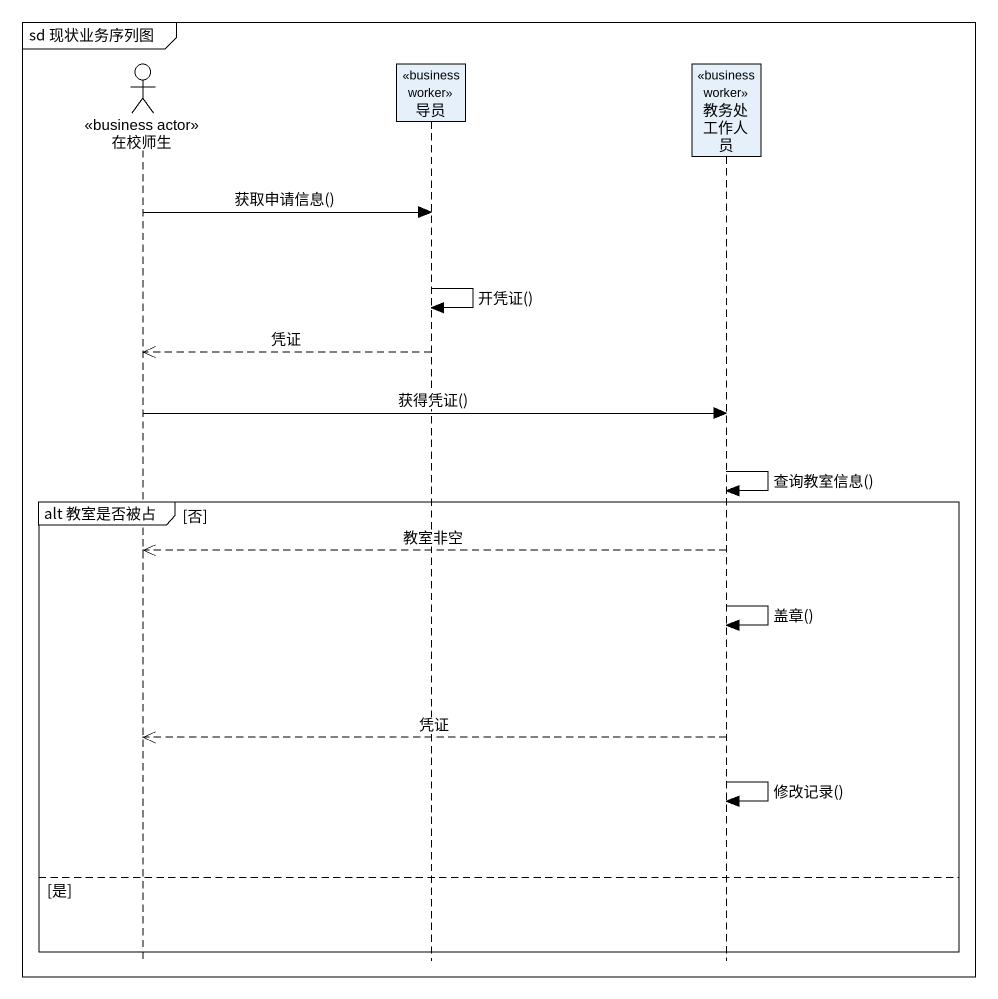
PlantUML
@startuml
mainframe sd 现状业务序列图
hide footbox
actor 在校师生 <<business actor>>
participant 导员 <<business worker>>
participant 教务处工作人员 <<business worker>>

在校师生 -> 导员 : 获取申请信息()
导员 -> 导员 : 开凭证()
导员 -->> 在校师生 : 凭证
在校师生 -> 教务处工作人员 : 获得凭证()
教务处工作人员 -> 教务处工作人员 : 查询教室信息()
group alt 教室是否被占 [否]
  教务处工作人员 -->> 在校师生 : 教室非空
  教务处工作人员 -> 教务处工作人员 : 盖章()
  教务处工作人员 -->> 在校师生 : 凭证
  教务处工作人员 -> 教务处工作人员 : 修改记录()
else 是
end
@enduml
